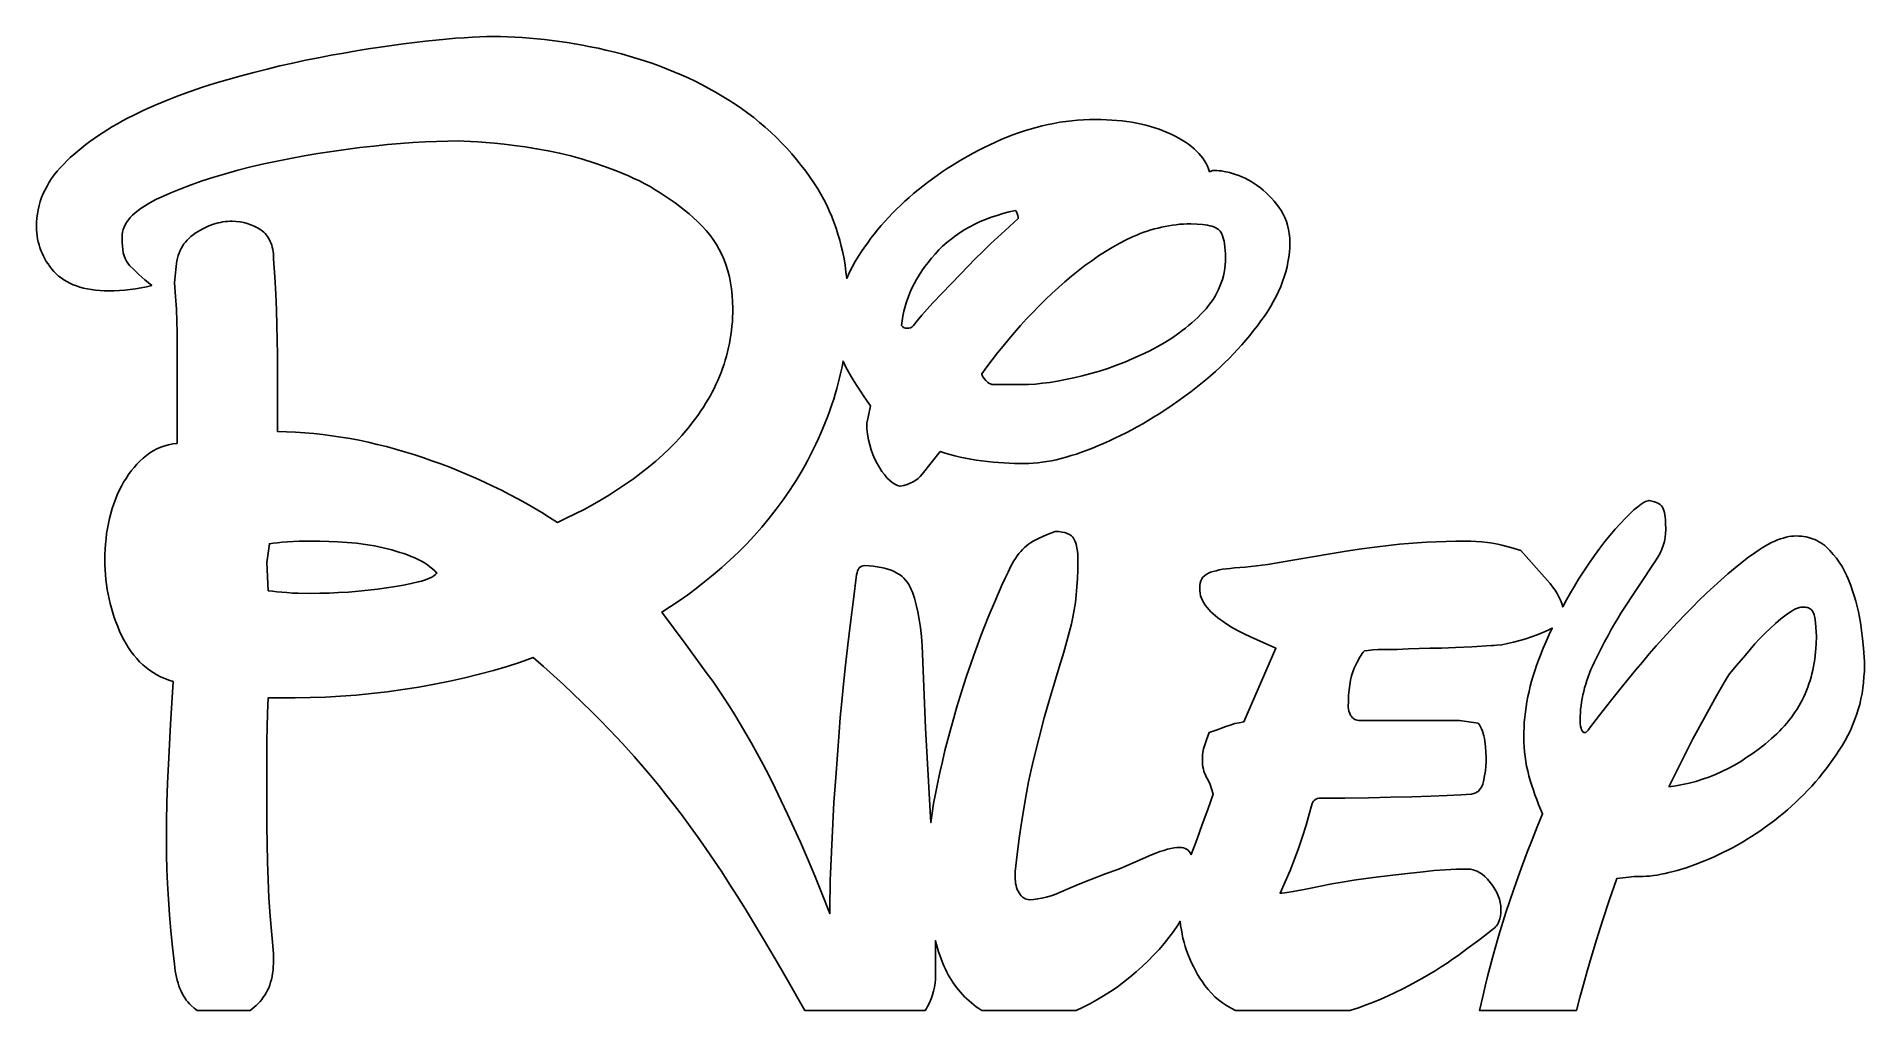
# Model space of a CAD drawing. Extents: x 41 to 190, y 17 to 97.
import ezdxf

# ---------------------------------------------------------------- set-up
doc = ezdxf.new("R2010")
doc.units = 0
doc.layers.add('CAMADA_1', color=18, linetype='CONTINUOUS')

msp = doc.modelspace()

# ---------------------------------------------------------------- linework, layer by layer
at = {"layer": 'CAMADA_1'}
for points in [[(54.33, 17.25), (54.08, 17.44), (53.85, 17.65), (53.71, 17.79), (53.58, 17.94), (53.45, 18.1), (53.33, 18.27), (53.22, 18.44), (53.12, 18.63), (53.02, 18.83), (52.93, 19.04), (52.85, 19.25), (52.78, 19.48), (52.71, 19.71), (52.65, 19.96), (52.6, 20.21), (52.55, 20.47), (52.52, 20.74), (52.48, 21.03), (52.33, 22.4), (52.2, 23.74), (52.09, 25.04), (51.99, 26.31), (51.92, 27.55), (51.87, 28.75), (51.84, 29.92), (51.83, 31.06), (51.84, 32.63), (51.87, 34.2), (51.92, 35.77), (51.99, 37.32), (52.17, 40.55), (52.38, 44.03), (52.03, 44.15), (51.69, 44.28), (51.36, 44.43), (51.05, 44.59), (50.75, 44.77), (50.46, 44.97), (50.18, 45.18), (49.91, 45.4), (49.65, 45.65), (49.41, 45.91), (49.17, 46.18), (48.95, 46.47), (48.74, 46.78), (48.54, 47.1), (48.35, 47.44), (48.18, 47.79), (48.01, 48.15), (47.86, 48.52), (47.72, 48.89), (47.58, 49.26), (47.46, 49.63), (47.35, 50.01), (47.25, 50.39), (47.16, 50.77), (47.08, 51.16), (47.01, 51.55), (46.95, 51.94), (46.9, 52.34), (46.86, 52.74), (46.84, 53.14), (46.82, 53.54), (46.82, 53.95), (46.82, 54.38), (46.84, 54.81), (46.87, 55.24), (46.91, 55.67), (46.96, 56.09), (47.03, 56.5), (47.11, 56.92), (47.2, 57.33), (47.3, 57.73), (47.41, 58.13), (47.54, 58.51), (47.67, 58.88), (47.82, 59.24), (47.98, 59.6), (48.16, 59.94), (48.34, 60.27), (48.54, 60.59), (48.74, 60.9), (48.96, 61.19), (49.19, 61.47), (49.42, 61.74), (49.67, 61.99), (49.93, 62.23), (50.2, 62.45), (50.47, 62.66), (50.76, 62.84), (51.06, 63), (51.37, 63.13), (51.69, 63.24), (52.01, 63.33), (52.35, 63.39), (52.7, 63.43), (52.7, 72.48), (52.69, 73.39), (52.65, 74.36), (52.58, 75.41), (52.48, 76.52), (52.59, 77.61), (52.61, 77.85), (52.64, 78.08), (52.68, 78.31), (52.73, 78.53), (52.79, 78.74), (52.87, 78.94), (52.95, 79.14), (53.04, 79.32), (53.15, 79.5), (53.26, 79.68), (53.39, 79.84), (53.52, 80), (53.67, 80.15), (53.83, 80.29), (54, 80.42), (54.17, 80.55), (54.54, 80.78), (54.91, 80.98), (55.29, 81.15), (55.66, 81.29), (56.04, 81.39), (56.22, 81.43), (56.41, 81.47), (56.6, 81.5), (56.79, 81.52), (56.98, 81.53), (57.17, 81.53), (57.5, 81.52), (57.81, 81.49), (58.12, 81.43), (58.41, 81.35), (58.7, 81.25), (58.98, 81.13), (59.25, 80.99), (59.52, 80.82), (59.64, 80.73), (59.76, 80.63), (59.87, 80.52), (59.97, 80.41), (60.06, 80.29), (60.15, 80.16), (60.22, 80.02), (60.29, 79.88), (60.35, 79.73), (60.41, 79.57), (60.45, 79.41), (60.49, 79.24), (60.52, 79.06), (60.54, 78.87), (60.55, 78.68), (60.55, 78.48), (60.65, 77), (60.73, 75.6), (60.79, 74.3), (60.82, 73.08), (60.85, 71.88), (60.87, 70.62), (60.88, 67.9), (60.88, 64.41), (61.62, 64.39), (62.35, 64.36), (63.09, 64.31), (63.83, 64.24), (64.56, 64.16), (65.3, 64.06), (66.04, 63.95), (66.78, 63.83), (67.52, 63.69), (68.26, 63.53), (69, 63.36), (69.74, 63.18), (70.48, 62.98), (71.22, 62.76), (71.97, 62.53), (72.71, 62.29), (73.45, 62.03), (74.18, 61.77), (74.9, 61.49), (75.62, 61.2), (76.33, 60.91), (77.03, 60.6), (77.73, 60.28), (78.42, 59.96), (79.1, 59.62), (79.77, 59.28), (80.44, 58.92), (81.1, 58.56), (81.75, 58.18), (82.4, 57.8), (83.03, 57.41), (83.66, 57), (84.39, 57.34), (85.12, 57.69), (85.83, 58.05), (86.53, 58.43), (87.22, 58.83), (87.9, 59.24), (88.56, 59.67), (89.22, 60.11), (89.87, 60.56), (90.49, 61.03), (91.09, 61.51), (91.68, 62), (92.24, 62.51), (92.78, 63.02), (93.3, 63.55), (93.8, 64.09), (94.28, 64.64), (94.73, 65.21), (94.94, 65.49), (95.15, 65.78), (95.35, 66.08), (95.55, 66.38), (95.73, 66.68), (95.91, 66.98), (96.09, 67.29), (96.26, 67.6), (96.42, 67.92), (96.57, 68.24), (96.72, 68.56), (96.86, 68.88), (96.99, 69.21), (97.11, 69.54), (97.23, 69.88), (97.33, 70.21), (97.43, 70.55), (97.52, 70.89), (97.6, 71.24), (97.67, 71.58), (97.74, 71.93), (97.79, 72.28), (97.84, 72.64), (97.88, 72.99), (97.91, 73.35), (97.93, 73.71), (97.94, 74.08), (97.95, 74.44), (97.93, 74.98), (97.9, 75.51), (97.85, 76.02), (97.77, 76.52), (97.67, 77), (97.55, 77.48), (97.4, 77.94), (97.24, 78.38), (97.05, 78.82), (96.84, 79.24), (96.61, 79.64), (96.35, 80.04), (96.07, 80.42), (95.78, 80.78), (95.45, 81.14), (95.11, 81.48), (94.75, 81.81), (94.39, 82.13), (94.02, 82.44), (93.64, 82.74), (93.25, 83.03), (92.85, 83.31), (92.45, 83.58), (92.04, 83.85), (91.63, 84.1), (91.21, 84.35), (90.78, 84.58), (90.34, 84.81), (89.89, 85.02), (89.44, 85.23), (88.98, 85.43), (88.52, 85.62), (87.58, 85.97), (86.64, 86.29), (85.7, 86.58), (84.77, 86.85), (83.84, 87.08), (82.9, 87.27), (81.97, 87.44), (81.51, 87.52), (81.05, 87.58), (80.15, 87.7), (79.32, 87.8), (78.54, 87.88), (77.83, 87.95), (77.18, 88), (76.59, 88.04), (76.06, 88.06), (75.6, 88.07), (74.73, 88.06), (73.83, 88.04), (72.89, 88), (71.9, 87.94), (70.88, 87.86), (69.82, 87.77), (68.72, 87.65), (67.58, 87.53), (66.43, 87.38), (65.29, 87.22), (64.16, 87.05), (63.05, 86.86), (61.94, 86.65), (60.85, 86.43), (59.77, 86.2), (58.7, 85.95), (57.65, 85.68), (56.65, 85.4), (55.68, 85.12), (54.75, 84.81), (53.85, 84.5), (53, 84.18), (52.18, 83.84), (51.39, 83.49), (51.02, 83.32), (50.68, 83.14), (50.35, 82.95), (50.05, 82.77), (49.77, 82.59), (49.52, 82.4), (49.29, 82.21), (49.08, 82.02), (48.89, 81.83), (48.73, 81.64), (48.59, 81.44), (48.47, 81.24), (48.38, 81.05), (48.31, 80.85), (48.26, 80.64), (48.23, 80.44), (48.23, 79.79), (48.24, 79.5), (48.27, 79.22), (48.32, 78.96), (48.38, 78.72), (48.47, 78.5), (48.57, 78.29), (48.69, 78.11), (48.83, 77.93), (49.17, 77.59), (49.58, 77.2), (50.07, 76.77), (50.63, 76.3), (50.2, 76.2), (49.76, 76.11), (49.32, 76.03), (48.89, 75.97), (48.45, 75.92), (48.01, 75.89), (47.58, 75.87), (47.14, 75.86), (46.77, 75.87), (46.41, 75.89), (46.06, 75.92), (45.72, 75.96), (45.39, 76.02), (45.08, 76.08), (44.78, 76.16), (44.5, 76.26), (44.23, 76.36), (43.97, 76.48), (43.72, 76.61), (43.48, 76.75), (43.26, 76.91), (43.05, 77.07), (42.86, 77.25), (42.67, 77.44), (42.5, 77.64), (42.34, 77.85), (42.19, 78.05), (42.05, 78.26), (41.93, 78.48), (41.81, 78.7), (41.7, 78.92), (41.61, 79.15), (41.53, 79.38), (41.46, 79.61), (41.39, 79.85), (41.34, 80.09), (41.31, 80.34), (41.28, 80.58), (41.26, 80.84), (41.26, 81.09), (41.26, 81.45), (41.29, 81.79), (41.33, 82.14), (41.39, 82.47), (41.47, 82.81), (41.56, 83.14), (41.67, 83.46), (41.8, 83.78), (41.95, 84.09), (42.11, 84.4), (42.29, 84.71), (42.48, 85.01), (42.7, 85.3), (42.93, 85.6), (43.17, 85.88), (43.44, 86.16), (43.71, 86.44), (44, 86.72), (44.3, 86.98), (44.61, 87.25), (44.93, 87.51), (45.26, 87.77), (45.59, 88.03), (45.94, 88.28), (46.3, 88.52), (46.67, 88.77), (47.05, 89.01), (47.44, 89.24), (47.84, 89.47), (48.25, 89.7), (48.67, 89.92), (49.11, 90.14), (49.99, 90.57), (50.9, 90.98), (51.83, 91.37), (52.78, 91.75), (53.76, 92.11), (54.77, 92.45), (55.79, 92.78), (56.85, 93.09), (57.91, 93.38), (58.96, 93.66), (60.02, 93.92), (61.07, 94.18), (62.12, 94.42), (63.16, 94.64), (64.2, 94.85), (65.24, 95.05), (66.27, 95.23), (67.27, 95.41), (68.26, 95.57), (69.23, 95.72), (70.18, 95.85), (71.12, 95.98), (72.03, 96.09), (72.93, 96.19), (74.6, 96.36), (75.36, 96.43), (76.07, 96.48), (76.74, 96.52), (77.35, 96.55), (77.92, 96.57), (78.43, 96.58), (79.02, 96.57), (79.61, 96.56), (80.2, 96.53), (80.8, 96.5), (81.4, 96.45), (82.01, 96.4), (82.62, 96.34), (83.23, 96.26), (83.84, 96.18), (84.46, 96.09), (85.08, 95.98), (85.71, 95.87), (86.34, 95.75), (86.97, 95.62), (87.6, 95.47), (88.24, 95.32), (88.88, 95.16), (89.51, 94.99), (90.13, 94.8), (90.75, 94.61), (91.36, 94.4), (91.96, 94.18), (92.56, 93.95), (93.15, 93.71), (93.73, 93.46), (94.31, 93.2), (94.88, 92.93), (95.44, 92.64), (95.99, 92.35), (96.54, 92.04), (97.08, 91.73), (97.62, 91.4), (98.14, 91.06), (98.66, 90.71), (99.16, 90.34), (99.65, 89.97), (100.13, 89.58), (100.59, 89.19), (101.05, 88.78), (101.49, 88.36), (101.92, 87.93), (102.34, 87.48), (102.74, 87.03), (103.14, 86.56), (103.52, 86.08), (103.89, 85.6), (104.25, 85.1), (104.6, 84.58), (104.86, 84.16), (105.12, 83.73), (105.36, 83.29), (105.59, 82.84), (105.8, 82.39), (106, 81.93), (106.18, 81.46), (106.35, 80.98), (106.51, 80.49), (106.65, 80), (106.78, 79.5), (106.9, 78.99), (107, 78.47), (107.09, 77.95), (107.16, 77.42), (107.22, 76.88), (107.43, 77.33), (107.66, 77.78), (107.91, 78.24), (108.19, 78.7), (108.43, 79.06), (108.67, 79.42), (108.93, 79.78), (109.19, 80.14), (109.46, 80.49), (109.74, 80.83), (110.03, 81.18), (110.33, 81.52), (110.64, 81.85), (110.96, 82.18), (111.28, 82.51), (111.62, 82.84), (111.96, 83.16), (112.31, 83.47), (112.67, 83.78), (113.04, 84.09), (113.42, 84.4), (113.81, 84.69), (114.2, 84.98), (114.59, 85.27), (114.99, 85.55), (115.4, 85.82), (115.81, 86.08), (116.23, 86.34), (116.66, 86.59), (117.09, 86.84), (117.53, 87.08), (117.97, 87.31), (118.42, 87.54), (118.88, 87.76), (119.34, 87.97), (119.8, 88.18), (120.27, 88.38), (120.75, 88.56), (121.22, 88.74), (121.69, 88.9), (122.17, 89.04), (122.65, 89.18), (123.13, 89.3), (123.61, 89.41), (124.09, 89.5), (124.57, 89.59), (125.05, 89.66), (125.54, 89.71), (126.02, 89.76), (126.51, 89.79), (127, 89.81), (127.49, 89.82), (127.93, 89.81), (128.37, 89.8), (128.8, 89.77), (129.22, 89.74), (129.64, 89.7), (130.04, 89.65), (130.44, 89.59), (130.83, 89.52), (131.21, 89.44), (131.58, 89.35), (131.95, 89.25), (132.3, 89.14), (132.65, 89.02), (132.99, 88.9), (133.32, 88.76), (133.65, 88.62), (133.96, 88.46), (134.26, 88.31), (134.54, 88.14), (134.8, 87.98), (135.05, 87.8), (135.29, 87.63), (135.5, 87.44), (135.71, 87.25), (135.89, 87.06), (136.06, 86.86), (136.22, 86.66), (136.36, 86.45), (136.48, 86.24), (136.59, 86.02), (136.68, 85.79), (136.76, 85.56), (136.81, 85.57), (136.85, 85.58), (136.89, 85.6), (136.92, 85.62), (136.96, 85.64), (137.01, 85.66), (137.09, 85.67), (137.19, 85.67), (137.36, 85.67), (137.54, 85.65), (137.74, 85.63), (137.94, 85.59), (138.39, 85.49), (138.88, 85.35), (139.14, 85.26), (139.4, 85.16), (139.65, 85.04), (139.9, 84.91), (140.15, 84.77), (140.4, 84.61), (140.65, 84.44), (140.9, 84.26), (141.14, 84.06), (141.37, 83.85), (141.6, 83.64), (141.81, 83.41), (142.02, 83.17), (142.22, 82.93), (142.41, 82.67), (142.59, 82.4), (142.75, 82.12), (142.9, 81.83), (143.02, 81.52), (143.12, 81.2), (143.2, 80.87), (143.25, 80.52), (143.29, 80.16), (143.3, 79.79), (143.29, 79.39), (143.26, 79), (143.21, 78.6), (143.15, 78.2), (143.07, 77.81), (142.97, 77.41), (142.85, 77.01), (142.71, 76.61), (142.56, 76.21), (142.38, 75.81), (142.19, 75.41), (141.98, 75.01), (141.75, 74.61), (141.5, 74.21), (141.24, 73.81), (140.95, 73.41), (140.66, 73.01), (140.35, 72.62), (140.04, 72.23), (139.72, 71.84), (139.39, 71.46), (139.05, 71.09), (138.7, 70.72), (138.35, 70.36), (137.99, 70), (137.62, 69.64), (137.24, 69.3), (136.85, 68.95), (136.46, 68.61), (136.06, 68.28), (135.65, 67.95), (135.23, 67.63), (134.38, 67), (133.52, 66.41), (132.65, 65.84), (132.21, 65.57), (131.77, 65.3), (131.32, 65.04), (130.88, 64.79), (130.43, 64.55), (129.98, 64.31), (129.52, 64.08), (129.06, 63.86), (128.61, 63.64), (128.14, 63.43), (127.68, 63.24), (127.23, 63.05), (126.79, 62.88), (126.35, 62.72), (125.92, 62.57), (125.5, 62.44), (125.09, 62.32), (124.68, 62.21), (124.28, 62.11), (123.89, 62.03), (123.51, 61.96), (123.14, 61.9), (122.77, 61.86), (122.41, 61.82), (122.06, 61.8), (121.71, 61.8), (120.88, 61.81), (120.02, 61.85), (119.14, 61.92), (118.22, 62.02), (117.76, 62.08), (117.32, 62.15), (116.88, 62.23), (116.45, 62.32), (116.03, 62.42), (115.63, 62.53), (115.23, 62.65), (114.84, 62.78), (113.37, 60.93), (113.21, 60.74), (113.03, 60.58), (112.84, 60.43), (112.62, 60.3), (112.39, 60.19), (112.13, 60.09), (111.86, 60.01), (111.57, 59.95), (111.46, 59.98), (111.36, 60.02), (111.25, 60.07), (111.14, 60.12), (110.93, 60.26), (110.71, 60.44), (110.5, 60.64), (110.3, 60.89), (110.09, 61.16), (109.88, 61.47), (109.69, 61.81), (109.51, 62.16), (109.35, 62.53), (109.22, 62.92), (109.09, 63.32), (108.99, 63.74), (108.91, 64.18), (108.85, 64.63), (108.85, 64.85), (108.87, 65.08), (108.91, 65.32), (108.96, 65.56), (109.17, 66.49), (108.88, 66.89), (108.6, 67.3), (108.33, 67.7), (108.07, 68.09), (107.82, 68.49), (107.59, 68.88), (107.37, 69.26), (107.16, 69.65), (107.03, 69.89), (106.92, 70.14), (106.84, 69.68), (106.75, 69.23), (106.64, 68.78), (106.53, 68.34), (106.42, 67.9), (106.29, 67.46), (106.16, 67.03), (106.01, 66.6), (105.85, 66.12), (105.67, 65.65), (105.49, 65.19), (105.31, 64.73), (105.12, 64.27), (104.92, 63.83), (104.71, 63.38), (104.5, 62.94), (104.28, 62.51), (104.06, 62.08), (103.83, 61.66), (103.59, 61.24), (103.35, 60.83), (103.1, 60.42), (102.84, 60.02), (102.58, 59.62), (102.04, 58.84), (101.48, 58.08), (100.9, 57.34), (100.3, 56.62), (99.69, 55.92), (99.05, 55.24), (98.4, 54.59), (97.73, 53.95), (97.04, 53.33), (96.36, 52.74), (95.67, 52.18), (94.97, 51.63), (94.28, 51.11), (93.58, 50.62), (92.87, 50.15), (92.17, 49.7), (94.08, 47.14), (95.87, 44.68), (96.31, 44.07), (96.75, 43.43), (97.2, 42.76), (97.65, 42.07), (98.1, 41.34), (98.55, 40.59), (99.01, 39.82), (99.47, 39.01), (99.94, 38.17), (100.42, 37.28), (100.9, 36.35), (101.39, 35.36), (101.89, 34.33), (102.4, 33.25), (102.92, 32.12), (103.45, 30.95), (104.02, 29.63), (104.62, 28.22), (105.22, 26.72), (105.85, 25.14), (105.85, 26.06), (105.86, 27.28), (105.88, 27.85), (105.9, 28.41), (106.01, 30.75), (106.17, 34.19), (106.34, 36.22), (106.61, 39.91), (106.7, 41.1), (106.82, 42.41), (106.96, 43.83), (107.13, 45.37), (107.32, 47.03), (107.53, 48.81), (107.77, 50.71), (108.03, 52.72), (108.06, 52.9), (108.11, 53.05), (108.17, 53.18), (108.24, 53.29), (108.33, 53.38), (108.44, 53.44), (108.55, 53.47), (108.68, 53.48), (109.04, 53.46), (109.38, 53.43), (109.71, 53.39), (110.02, 53.33), (110.31, 53.27), (110.58, 53.19), (110.84, 53.1), (111.08, 52.99), (111.3, 52.88), (111.51, 52.75), (111.7, 52.61), (111.87, 52.46), (112.02, 52.3), (112.16, 52.12), (112.28, 51.94), (112.39, 51.74), (112.48, 51.53), (112.57, 51.31), (112.65, 51.07), (112.74, 50.83), (112.88, 50.3), (113.01, 49.72), (113.13, 49.1), (113.23, 48.43), (113.31, 47.71), (113.37, 46.94), (113.49, 43.61), (113.64, 40.25), (113.82, 36.87), (114.02, 33.48), (114.08, 32.55), (114.18, 33.32), (114.3, 34.1), (114.44, 34.89), (114.6, 35.7), (114.8, 36.62), (115.01, 37.52), (115.22, 38.42), (115.45, 39.32), (115.69, 40.21), (115.93, 41.09), (116.19, 41.97), (116.46, 42.85), (116.73, 43.71), (117.01, 44.56), (117.29, 45.39), (117.57, 46.2), (117.86, 46.99), (118.15, 47.77), (118.45, 48.53), (118.75, 49.28), (119.33, 50.67), (119.86, 51.89), (120.12, 52.45), (120.36, 52.96), (120.59, 53.43), (120.82, 53.86), (120.96, 54.07), (121.1, 54.27), (121.24, 54.46), (121.39, 54.63), (121.54, 54.8), (121.7, 54.95), (121.85, 55.09), (122.02, 55.22), (122.19, 55.34), (122.4, 55.47), (122.63, 55.59), (122.89, 55.72), (123.18, 55.85), (123.49, 55.99), (123.83, 56.12), (124.2, 56.25), (124.48, 56.25), (124.74, 56.22), (124.97, 56.17), (125.18, 56.1), (125.36, 56.02), (125.43, 55.97), (125.51, 55.92), (125.57, 55.86), (125.63, 55.8), (125.68, 55.73), (125.72, 55.66), (125.8, 55.5), (125.87, 55.32), (125.92, 55.12), (125.97, 54.91), (126, 54.67), (126.03, 54.42), (126.05, 54.15), (126.05, 53.86), (126.04, 53.13), (126.02, 52.43), (125.97, 51.76), (125.91, 51.1), (125.84, 50.48), (125.74, 49.87), (125.63, 49.29), (125.51, 48.73), (125.22, 47.62), (124.89, 46.44), (124.53, 45.22), (124.14, 43.94), (123.73, 42.57), (123.31, 41.09), (122.89, 39.49), (122.45, 37.78), (122.24, 36.86), (122.03, 35.87), (121.83, 34.82), (121.64, 33.7), (121.45, 32.52), (121.27, 31.27), (121.09, 29.95), (120.93, 28.56), (120.93, 28.13), (120.93, 27.94), (120.95, 27.76), (120.97, 27.59), (121.01, 27.42), (121.05, 27.26), (121.11, 27.11), (121.18, 26.96), (121.25, 26.82), (121.34, 26.69), (121.43, 26.58), (121.53, 26.49), (121.64, 26.41), (121.75, 26.35), (121.87, 26.31), (121.99, 26.28), (122.13, 26.27), (122.43, 26.29), (122.76, 26.33), (123.11, 26.39), (123.47, 26.48), (123.86, 26.59), (124.26, 26.73), (124.68, 26.9), (125.12, 27.09), (126.07, 27.5), (127.1, 27.92), (128.22, 28.35), (129.43, 28.78), (130.68, 29.34), (132.05, 29.93), (132.39, 30.07), (132.72, 30.19), (133.03, 30.29), (133.33, 30.38), (133.61, 30.44), (133.87, 30.49), (134.11, 30.52), (134.34, 30.53), (134.5, 30.52), (134.65, 30.49), (134.78, 30.44), (134.9, 30.38), (135.01, 30.3), (135.11, 30.2), (135.19, 30.08), (135.26, 29.94), (135.72, 31.16), (136.17, 32.39), (136.61, 33.63), (137.05, 34.87), (136.93, 35.29), (136.8, 35.66), (136.66, 36), (136.58, 36.15), (136.5, 36.29), (136.43, 36.43), (136.36, 36.58), (136.3, 36.74), (136.26, 36.91), (136.22, 37.1), (136.2, 37.29), (136.18, 37.49), (136.18, 37.71), (136.19, 38.02), (136.22, 38.3), (136.27, 38.56), (136.34, 38.8), (136.52, 39.29), (136.72, 39.89), (137.39, 40.12), (138.08, 40.38), (138.44, 40.5), (138.81, 40.61), (139.18, 40.69), (139.56, 40.76), (142.17, 46.75), (140.1, 47.68), (139.57, 47.93), (139.05, 48.2), (138.56, 48.48), (138.08, 48.77), (137.86, 48.92), (137.64, 49.08), (137.43, 49.24), (137.24, 49.4), (137.05, 49.56), (136.88, 49.73), (136.71, 49.9), (136.56, 50.08), (136.42, 50.26), (136.29, 50.44), (136.19, 50.63), (136.11, 50.83), (136.04, 51.03), (136, 51.23), (135.97, 51.44), (135.96, 51.66), (135.97, 51.87), (136, 52.06), (136.06, 52.24), (136.13, 52.4), (136.23, 52.54), (136.36, 52.66), (136.5, 52.77), (136.67, 52.86), (136.85, 52.94), (137.06, 53.01), (137.3, 53.07), (137.55, 53.13), (137.83, 53.18), (138.13, 53.23), (138.45, 53.26), (138.79, 53.29), (139.67, 53.36), (140.58, 53.46), (141.5, 53.58), (142.44, 53.73), (146.59, 54.44), (147.73, 54.63), (148.94, 54.81), (150.22, 54.98), (151.55, 55.15), (152.24, 55.22), (152.95, 55.29), (153.68, 55.35), (154.44, 55.39), (155.21, 55.43), (156, 55.45), (156.82, 55.47), (157.65, 55.48), (158.05, 55.47), (158.47, 55.45), (158.92, 55.41), (159.4, 55.37), (159.65, 55.33), (159.93, 55.28), (160.24, 55.22), (160.57, 55.15), (161.3, 54.96), (162.12, 54.71), (164.25, 52.31), (164.49, 52.03), (164.7, 51.75), (164.9, 51.48), (165.07, 51.2), (165.21, 50.93), (165.34, 50.66), (165.44, 50.39), (165.52, 50.12), (165.83, 50.7), (166.15, 51.27), (166.48, 51.82), (166.81, 52.37), (167.25, 53.04), (167.68, 53.69), (168.11, 54.3), (168.54, 54.89), (168.96, 55.44), (169.38, 55.96), (169.8, 56.46), (170.22, 56.92), (170.62, 57.34), (170.98, 57.71), (171.32, 58.02), (171.63, 58.28), (171.91, 58.49), (172.15, 58.64), (172.27, 58.7), (172.37, 58.74), (172.47, 58.77), (172.56, 58.79), (172.78, 58.74), (172.98, 58.68), (173.16, 58.62), (173.31, 58.54), (173.44, 58.45), (173.55, 58.34), (173.64, 58.23), (173.7, 58.11), (173.75, 57.97), (173.8, 57.81), (173.83, 57.63), (173.86, 57.43), (173.89, 57.21), (173.9, 56.96), (173.92, 56.41), (173.9, 56.09), (173.86, 55.77), (173.8, 55.45), (173.7, 55.13), (173.59, 54.81), (173.44, 54.49), (173.27, 54.17), (173.07, 53.86), (170.26, 49.6), (170, 49.18), (169.74, 48.74), (169.47, 48.28), (169.21, 47.79), (168.93, 47.28), (168.65, 46.74), (168.09, 45.6), (167.95, 45.3), (167.82, 45.01), (167.7, 44.71), (167.59, 44.42), (167.48, 44.12), (167.39, 43.83), (167.3, 43.53), (167.23, 43.24), (167.16, 42.95), (167.1, 42.66), (167.05, 42.37), (167.01, 42.07), (166.98, 41.79), (166.96, 41.5), (166.94, 41.21), (166.94, 40.92), (166.95, 40.65), (166.98, 40.37), (167.01, 40.23), (167.06, 40.1), (167.12, 39.99), (167.2, 39.9), (167.37, 39.9), (167.39, 39.9), (167.42, 39.92), (167.49, 39.98), (167.59, 40.09), (167.71, 40.24), (168.51, 41.3), (169.41, 42.44), (170.39, 43.66), (171.45, 44.96), (172.01, 45.63), (172.57, 46.29), (173.13, 46.94), (173.7, 47.58), (174.28, 48.21), (174.86, 48.84), (175.45, 49.46), (176.05, 50.07), (176.64, 50.66), (177.23, 51.24), (177.81, 51.79), (178.4, 52.31), (178.97, 52.82), (179.55, 53.3), (180.12, 53.76), (180.68, 54.2), (180.96, 54.4), (181.24, 54.59), (181.51, 54.77), (181.77, 54.94), (182.03, 55.09), (182.28, 55.23), (182.53, 55.36), (182.78, 55.47), (183.02, 55.57), (183.25, 55.66), (183.48, 55.73), (183.71, 55.79), (183.93, 55.84), (184.14, 55.87), (184.35, 55.89), (184.55, 55.9), (184.75, 55.89), (184.95, 55.88), (185.14, 55.86), (185.33, 55.82), (185.52, 55.78), (185.7, 55.73), (185.87, 55.67), (186.04, 55.6), (186.21, 55.52), (186.38, 55.43), (186.54, 55.33), (186.69, 55.23), (186.85, 55.11), (186.99, 54.99), (187.14, 54.85), (187.28, 54.71), (187.55, 54.4), (187.8, 54.08), (188.04, 53.75), (188.26, 53.4), (188.46, 53.03), (188.65, 52.66), (188.82, 52.26), (188.98, 51.86), (189.12, 51.44), (189.26, 51.02), (189.38, 50.59), (189.49, 50.16), (189.59, 49.73), (189.68, 49.29), (189.76, 48.85), (189.83, 48.41), (189.94, 47.55), (190.02, 46.75), (190.07, 46.02), (190.08, 45.67), (190.09, 45.35), (190.08, 44.88), (190.05, 44.42), (190.01, 43.96), (189.96, 43.51), (189.89, 43.06), (189.8, 42.62), (189.7, 42.18), (189.58, 41.75), (189.44, 41.32), (189.29, 40.9), (189.12, 40.48), (188.94, 40.06), (188.74, 39.65), (188.52, 39.25), (188.29, 38.85), (188.04, 38.45), (187.79, 38.06), (187.52, 37.68), (187.25, 37.3), (186.97, 36.93), (186.68, 36.57), (186.39, 36.21), (186.09, 35.86), (185.79, 35.52), (185.48, 35.18), (185.16, 34.85), (184.83, 34.53), (184.5, 34.21), (184.16, 33.9), (183.82, 33.59), (183.47, 33.3), (183.11, 33.01), (182.75, 32.72), (182.38, 32.45), (182.01, 32.18), (181.65, 31.92), (181.27, 31.67), (180.9, 31.43), (180.53, 31.19), (180.15, 30.96), (179.77, 30.74), (179.39, 30.53), (179.01, 30.33), (178.62, 30.13), (178.24, 29.95), (177.85, 29.77), (177.46, 29.6), (177.07, 29.43), (176.3, 29.13), (175.56, 28.87), (174.85, 28.65), (174.51, 28.56), (174.17, 28.48), (173.85, 28.4), (173.53, 28.34), (173.22, 28.28), (172.92, 28.24), (172.62, 28.2), (172.34, 28.18), (172.06, 28.16), (171.79, 28.16), (171.35, 28.15), (170.9, 28.11), (170.42, 28.06), (169.92, 27.99), (169.31, 26.21), (168.76, 24.55), (168.27, 23), (167.83, 21.56), (167.52, 20.46), (167.21, 19.37), (166.92, 18.3), (166.64, 17.25), (158.74, 17.25), (159.03, 18.5), (159.2, 19.24), (159.4, 20.02), (159.61, 20.82), (159.83, 21.65), (160.08, 22.5), (160.33, 23.38), (160.9, 25.22), (161.21, 26.17), (161.53, 27.14), (161.88, 28.13), (162.24, 29.12), (162.62, 30.14), (163.02, 31.16), (163.44, 32.21), (163.88, 33.26), (163.71, 33.65), (163.55, 34.03), (163.4, 34.42), (163.26, 34.8), (163.13, 35.19), (163, 35.58), (162.88, 35.98), (162.77, 36.37), (162.67, 36.76), (162.58, 37.15), (162.51, 37.54), (162.45, 37.93), (162.4, 38.32), (162.37, 38.71), (162.35, 39.09), (162.34, 39.47), (162.35, 39.89), (162.37, 40.31), (162.39, 40.72), (162.43, 41.14), (162.48, 41.56), (162.54, 41.98), (162.61, 42.39), (162.68, 42.81), (162.78, 43.23), (162.88, 43.66), (162.99, 44.08), (163.11, 44.5), (163.24, 44.92), (163.39, 45.35), (163.54, 45.77), (163.71, 46.2), (163.94, 46.76), (164.17, 47.31), (164.41, 47.86), (164.66, 48.39), (164.38, 48.25), (164.08, 48.11), (163.76, 47.97), (163.43, 47.84), (162.98, 47.68), (162.52, 47.53), (162.03, 47.38), (161.52, 47.24), (161.02, 47.13), (160.55, 47.04), (160.12, 46.99), (159.92, 46.98), (159.72, 46.97), (158.12, 46.88), (156.78, 46.81), (155.66, 46.77), (154.71, 46.75), (153.84, 46.74), (152.96, 46.7), (152.51, 46.68), (152.04, 46.66), (151, 46.64), (150.49, 46.64), (150.05, 46.62), (149.67, 46.58), (149.37, 46.54), (149.28, 46.44), (149.19, 46.32), (149.1, 46.18), (149, 46.02), (148.78, 45.62), (148.55, 45.12), (148.43, 44.83), (148.33, 44.51), (148.25, 44.16), (148.18, 43.78), (148.13, 43.37), (148.09, 42.93), (148.07, 42.46), (148.06, 41.96), (148.07, 41.79), (148.11, 41.62), (148.18, 41.44), (148.28, 41.25), (148.34, 41.16), (148.41, 41.08), (148.49, 41.02), (148.58, 40.96), (148.68, 40.92), (148.79, 40.89), (148.91, 40.87), (149.04, 40.87), (157.11, 40.87), (158.63, 40.65), (158.74, 40.51), (158.83, 40.35), (158.91, 40.19), (158.99, 40.01), (159.05, 39.82), (159.1, 39.62), (159.15, 39.4), (159.18, 39.18), (159.23, 38.72), (159.26, 38.29), (159.28, 37.88), (159.29, 37.49), (159.27, 37.14), (159.23, 36.77), (159.16, 36.35), (159.07, 35.91), (159.01, 35.69), (158.93, 35.49), (158.83, 35.33), (158.72, 35.18), (158.65, 35.12), (158.58, 35.07), (158.51, 35.02), (158.44, 34.98), (158.36, 34.94), (158.27, 34.91), (158.09, 34.87), (157.21, 34.82), (156.11, 34.76), (154.79, 34.71), (153.24, 34.65), (151.52, 34.61), (149.71, 34.57), (147.79, 34.55), (145.77, 34.54), (145.66, 34.54), (145.56, 34.52), (145.47, 34.48), (145.39, 34.43), (145.31, 34.37), (145.24, 34.3), (145.17, 34.21), (145.12, 34.11), (144.88, 33.23), (144.62, 32.34), (144.34, 31.43), (144.02, 30.51), (143.68, 29.58), (143.32, 28.66), (142.92, 27.73), (142.5, 26.8), (142.65, 26.81), (142.88, 26.84), (143.58, 26.95), (144.59, 27.14), (145.93, 27.4), (146.72, 27.55), (147.57, 27.7), (148.5, 27.85), (149.49, 27.99), (150.55, 28.13), (151.69, 28.27), (152.89, 28.41), (154.16, 28.55), (154.6, 28.6), (155.05, 28.64), (155.96, 28.71), (156.88, 28.75), (157.76, 28.77), (157.88, 28.76), (158, 28.75), (158.13, 28.73), (158.24, 28.7), (158.36, 28.66), (158.48, 28.61), (158.6, 28.56), (158.72, 28.49), (158.83, 28.42), (158.95, 28.34), (159.17, 28.15), (159.39, 27.93), (159.61, 27.68), (159.82, 27.4), (160, 27.13), (160.15, 26.86), (160.27, 26.59), (160.36, 26.31), (160.43, 26.04), (160.47, 25.77), (160.49, 25.5), (160.48, 25.21), (160.45, 24.94), (160.39, 24.7), (160.32, 24.49), (160.23, 24.29), (160.18, 24.21), (160.12, 24.13), (160.05, 24.05), (159.99, 23.98), (159.91, 23.92), (159.83, 23.86), (159.25, 23.4), (158.58, 22.89), (157.83, 22.34), (157, 21.73), (156.55, 21.42), (156.1, 21.11), (155.62, 20.8), (155.13, 20.49), (154.63, 20.19), (154.11, 19.88), (153.57, 19.58), (153.02, 19.28), (152.46, 18.99), (151.88, 18.71), (151.3, 18.44), (150.72, 18.18), (150.12, 17.93), (149.51, 17.7), (148.9, 17.47), (148.28, 17.26), (148.23, 17.25), (138.88, 17.25), (138.51, 17.44), (138.15, 17.64), (137.82, 17.87), (137.5, 18.11), (137.2, 18.37), (136.91, 18.66), (136.64, 18.96), (136.39, 19.28), (136.18, 19.58), (135.98, 19.89), (135.79, 20.19), (135.61, 20.5), (135.45, 20.82), (135.29, 21.14), (135.15, 21.46), (135.02, 21.79), (134.9, 22.12), (134.79, 22.45), (134.69, 22.79), (134.6, 23.13), (134.53, 23.47), (134.47, 23.82), (134.41, 24.17), (134.37, 24.52), (134.17, 24.2), (133.82, 23.69), (133.45, 23.19), (133.06, 22.7), (132.65, 22.21), (132.21, 21.74), (131.76, 21.28), (131.29, 20.83), (130.79, 20.39), (130.28, 19.96), (129.76, 19.55), (129.23, 19.16), (128.69, 18.79), (128.14, 18.44), (127.58, 18.11), (127.01, 17.79), (126.43, 17.5), (125.9, 17.25), (118.23, 17.25), (117.99, 17.4), (117.77, 17.55), (117.56, 17.71), (117.37, 17.86), (117.18, 18.03), (117, 18.19), (116.82, 18.37), (116.65, 18.54), (116.48, 18.73), (116.32, 18.92), (116.17, 19.11), (116.02, 19.31), (115.88, 19.51), (115.74, 19.72), (115.61, 19.93), (115.49, 20.15), (115.37, 20.38), (115.26, 20.61), (115.13, 20.88), (115.01, 21.16), (114.9, 21.45), (114.79, 21.74), (114.69, 22.03), (114.6, 22.33), (114.52, 22.63), (114.44, 22.94), (114.45, 21.53), (114.46, 20.12), (114.45, 19.8), (114.42, 19.47), (114.37, 19.15), (114.3, 18.83), (114.2, 18.51), (114.09, 18.19), (113.96, 17.88), (113.8, 17.56), (113.71, 17.4), (113.61, 17.25), (103.81, 17.25), (102.37, 19.78), (101.66, 21), (100.97, 22.18), (100.29, 23.32), (99.63, 24.42), (98.97, 25.5), (98.33, 26.53), (97.69, 27.54), (97.05, 28.53), (96.41, 29.49), (95.76, 30.43), (95.12, 31.34), (94.48, 32.23), (93.84, 33.1), (93.2, 33.94), (92.56, 34.77), (91.91, 35.58), (91.25, 36.38), (90.59, 37.16), (89.92, 37.93), (89.24, 38.69), (88.55, 39.43), (87.86, 40.16), (87.16, 40.88), (86.43, 41.61), (85.69, 42.33), (84.93, 43.06), (84.15, 43.79), (83.35, 44.52), (82.54, 45.26), (81.7, 45.99), (81.18, 45.8), (80.65, 45.62), (79.57, 45.27), (78.45, 44.94), (77.3, 44.63), (76.12, 44.34), (74.9, 44.07), (73.66, 43.82), (72.38, 43.59), (71.09, 43.39), (69.81, 43.21), (68.54, 43.06), (67.27, 42.94), (66.01, 42.84), (64.77, 42.77), (63.53, 42.73), (62.3, 42.72), (60.12, 42.72), (60.07, 41.46), (60.03, 40.29), (60.01, 39.22), (60.01, 38.25), (60.01, 33.67), (60.01, 32.25), (60.03, 30.81), (60.07, 29.36), (60.12, 27.89), (60.18, 26.42), (60.28, 24.92), (60.4, 23.42), (60.55, 21.9), (60.55, 21.35), (60.55, 21.07), (60.53, 20.8), (60.51, 20.53), (60.47, 20.27), (60.43, 20.02), (60.38, 19.78), (60.31, 19.55), (60.24, 19.32), (60.16, 19.1), (60.06, 18.9), (59.96, 18.69), (59.85, 18.5), (59.72, 18.32), (59.59, 18.14), (59.45, 17.97), (59.3, 17.81), (59.14, 17.65), (58.97, 17.51), (58.81, 17.37), (58.64, 17.25)], [(111.68, 73.03), (111.79, 72.93), (111.9, 72.86), (112.01, 72.82), (112.12, 72.81), (112.27, 72.82), (112.42, 72.86), (112.48, 72.89), (112.55, 72.93), (112.66, 73.03), (112.97, 73.43), (113.33, 73.87), (113.76, 74.36), (114.24, 74.88), (116.48, 77.22), (117.08, 77.85), (117.69, 78.46), (118.31, 79.07), (118.93, 79.68), (120.12, 80.79), (121.17, 81.75), (121.17, 81.86), (121.15, 82.01), (121.11, 82.16), (121.08, 82.22), (121.04, 82.29), (120.95, 82.4), (120.44, 82.29), (119.94, 82.16), (119.46, 82.01), (118.99, 81.85), (118.53, 81.68), (118.09, 81.5), (117.66, 81.3), (117.24, 81.08), (116.84, 80.85), (116.45, 80.61), (116.08, 80.35), (115.72, 80.08), (115.37, 79.8), (115.03, 79.5), (114.71, 79.19), (114.41, 78.86), (114.12, 78.52), (113.84, 78.18), (113.58, 77.84), (113.34, 77.49), (113.11, 77.14), (112.9, 76.79), (112.7, 76.43), (112.53, 76.07), (112.36, 75.7), (112.22, 75.33), (112.09, 74.96), (111.97, 74.58), (111.88, 74.2), (111.8, 73.81), (111.73, 73.42)], [(118.22, 69.1), (118.23, 69.05), (118.24, 68.99), (118.27, 68.92), (118.3, 68.86), (118.41, 68.71), (118.55, 68.56), (118.71, 68.41), (118.85, 68.31), (118.92, 68.28), (118.98, 68.25), (119.04, 68.24), (119.09, 68.23), (121.49, 68.23), (122.02, 68.24), (122.58, 68.27), (123.15, 68.33), (123.76, 68.41), (124.38, 68.51), (125.03, 68.63), (125.7, 68.77), (126.4, 68.94), (127.1, 69.13), (127.8, 69.33), (128.49, 69.55), (129.18, 69.8), (129.86, 70.06), (130.53, 70.34), (131.19, 70.64), (131.85, 70.96), (132.49, 71.29), (133.11, 71.65), (133.7, 72.02), (134.26, 72.41), (134.53, 72.62), (134.8, 72.83), (135.06, 73.04), (135.31, 73.26), (135.56, 73.48), (135.8, 73.7), (136.04, 73.94), (136.27, 74.17), (136.48, 74.41), (136.69, 74.66), (136.88, 74.91), (137.05, 75.16), (137.21, 75.42), (137.36, 75.69), (137.49, 75.96), (137.61, 76.23), (137.72, 76.51), (137.81, 76.79), (137.89, 77.08), (137.95, 77.37), (138, 77.67), (138.04, 77.97), (138.06, 78.28), (138.06, 78.59), (138.06, 78.88), (138.04, 79.16), (138.02, 79.43), (137.98, 79.68), (137.94, 79.92), (137.88, 80.14), (137.81, 80.35), (137.74, 80.55), (137.69, 80.64), (137.63, 80.73), (137.55, 80.81), (137.46, 80.88), (137.35, 80.95), (137.23, 81.01), (137.1, 81.07), (136.95, 81.12), (136.78, 81.17), (136.6, 81.21), (136.41, 81.24), (136.2, 81.26), (135.75, 81.3), (135.23, 81.31), (134.93, 81.31), (134.63, 81.3), (134.33, 81.28), (134.04, 81.25), (133.74, 81.21), (133.45, 81.17), (133.15, 81.11), (132.86, 81.05), (132.57, 80.98), (132.27, 80.91), (131.98, 80.82), (131.69, 80.73), (131.4, 80.63), (131.12, 80.52), (130.83, 80.4), (130.54, 80.28), (129.97, 80.01), (129.4, 79.71), (128.84, 79.4), (128.28, 79.06), (127.72, 78.71), (127.17, 78.32), (126.62, 77.92), (126.07, 77.5), (125.53, 77.05), (124.99, 76.6), (124.46, 76.13), (123.93, 75.64), (123.41, 75.15), (122.89, 74.64), (122.38, 74.11), (121.87, 73.57), (121.38, 73.03), (120.89, 72.48), (120.42, 71.92), (119.95, 71.36), (119.5, 70.8), (119.06, 70.24), (118.64, 69.67)], [(60.12, 51.44), (60.46, 51.39), (60.82, 51.35), (61.22, 51.31), (61.64, 51.28), (62.09, 51.25), (62.57, 51.24), (63.6, 51.22), (64.33, 51.23), (65.08, 51.25), (65.85, 51.28), (66.66, 51.33), (67.46, 51.39), (68.25, 51.47), (69.02, 51.56), (69.76, 51.66), (70.48, 51.77), (71.14, 51.89), (71.76, 52.02), (72.33, 52.15), (72.59, 52.22), (72.83, 52.3), (73.05, 52.38), (73.25, 52.46), (73.43, 52.55), (73.59, 52.65), (73.73, 52.75), (73.85, 52.86), (73.68, 53.05), (73.49, 53.22), (73.29, 53.39), (73.08, 53.55), (72.84, 53.71), (72.6, 53.85), (72.33, 53.99), (72.05, 54.11), (71.76, 54.23), (71.46, 54.35), (71.16, 54.46), (70.84, 54.56), (70.18, 54.76), (69.49, 54.93), (68.78, 55.08), (68.05, 55.2), (67.3, 55.3), (66.55, 55.37), (65.79, 55.41), (65.05, 55.45), (64.32, 55.47), (63.6, 55.48), (62.64, 55.46), (61.7, 55.42), (61.26, 55.39), (60.87, 55.35), (60.52, 55.31), (60.22, 55.26), (60.01, 53.73)], [(174.17, 35.47), (174.72, 35.55), (175.27, 35.65), (175.81, 35.77), (176.35, 35.91), (176.89, 36.08), (177.42, 36.26), (177.95, 36.48), (178.47, 36.71), (178.99, 36.96), (179.5, 37.24), (180.02, 37.54), (180.52, 37.87), (181.03, 38.21), (181.53, 38.58), (182.02, 38.97), (182.51, 39.39), (182.74, 39.59), (182.96, 39.79), (183.17, 40), (183.37, 40.21), (183.57, 40.42), (183.76, 40.64), (183.94, 40.86), (184.11, 41.09), (184.28, 41.32), (184.44, 41.56), (184.6, 41.79), (184.74, 42.04), (184.88, 42.28), (185.01, 42.53), (185.14, 42.79), (185.26, 43.05), (185.37, 43.31), (185.47, 43.58), (185.57, 43.85), (185.66, 44.12), (185.74, 44.4), (185.81, 44.68), (185.88, 44.97), (185.94, 45.26), (186, 45.56), (186.04, 45.85), (186.08, 46.16), (186.11, 46.46), (186.16, 47.09), (186.17, 47.73), (186.16, 48.08), (186.14, 48.45), (186.1, 48.85), (186.04, 49.26), (186, 49.46), (185.97, 49.55), (185.93, 49.63), (185.89, 49.71), (185.85, 49.78), (185.79, 49.84), (185.74, 49.9), (185.67, 49.95), (185.6, 49.99), (185.53, 50.03), (185.45, 50.06), (185.36, 50.08), (185.27, 50.1), (185.07, 50.11), (184.93, 50.1), (184.79, 50.07), (184.63, 50.02), (184.47, 49.95), (184.29, 49.86), (184.11, 49.75), (183.91, 49.62), (183.7, 49.47), (183.28, 49.14), (182.85, 48.78), (182.43, 48.4), (182, 47.98), (181.58, 47.55), (181.17, 47.11), (180.77, 46.66), (180.39, 46.2), (179.68, 45.35), (179.11, 44.66), (178.91, 44.36), (178.67, 43.96), (178.04, 42.88), (177.3, 41.55), (176.51, 40.11), (176.12, 39.38), (175.75, 38.67), (175.4, 37.97), (175.07, 37.3)]]:
    msp.add_lwpolyline(points, close=True, dxfattribs=at)

doc.saveas('drawing.dxf')
